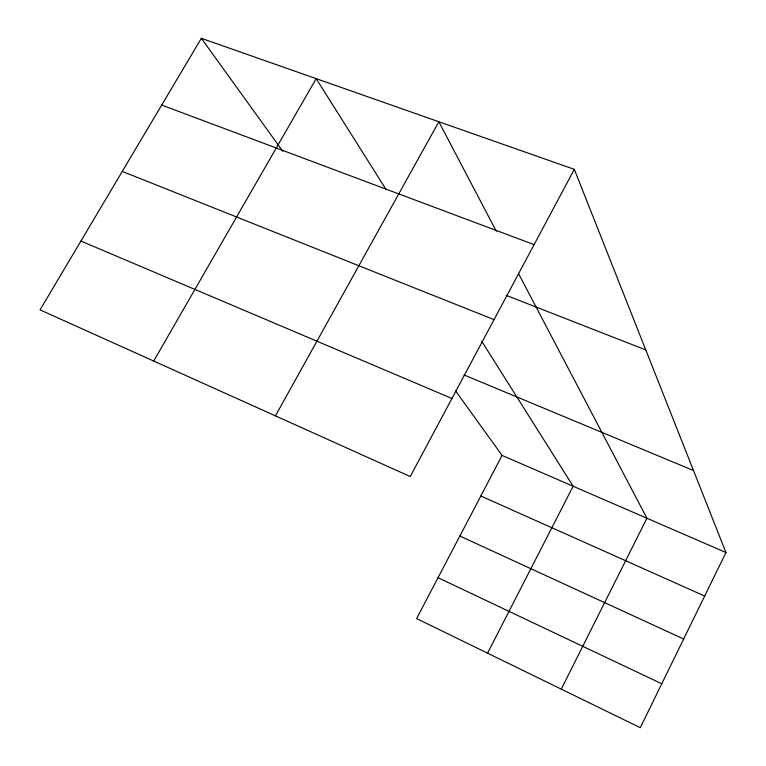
<?xml version="1.0" encoding="UTF-8"?>
<svg xmlns="http://www.w3.org/2000/svg" width="766" height="766" viewBox="0 0 766 766"><rect width="100%" height="100%" fill="white"/><g stroke="black" fill="none" stroke-linecap="round" stroke-linejoin="round"><path stroke-width="1.15" d="M574.318 169.343L410.231 476.557L40.043 309.866L201.343 38.3L574.318 169.343L725.957 552.525L640.29 727.7L416.627 618.574L502.084 455.425L455.444 390.737M561.267 689.141L646.925 518.247L518.429 273.385M487.559 653.178L573.14 486.247L481.804 341.368M275.434 415.861L438.851 121.746L496.339 231.294M153.707 361.054L316.176 78.649L386.188 189.709M161.693 105.057L534.103 244.632M506.202 295.37L645.786 349.938M122.273 171.421L494.041 319.633M464.072 374.957L693.527 470.563M80.918 241.051L451.93 398.473M502.084 455.425L725.957 552.525M480.837 495.995L704.672 596.044M459.868 536.028L683.665 639.016M438.037 577.698L661.767 683.779M201.343 38.3L282.865 151.381"/></g></svg>
